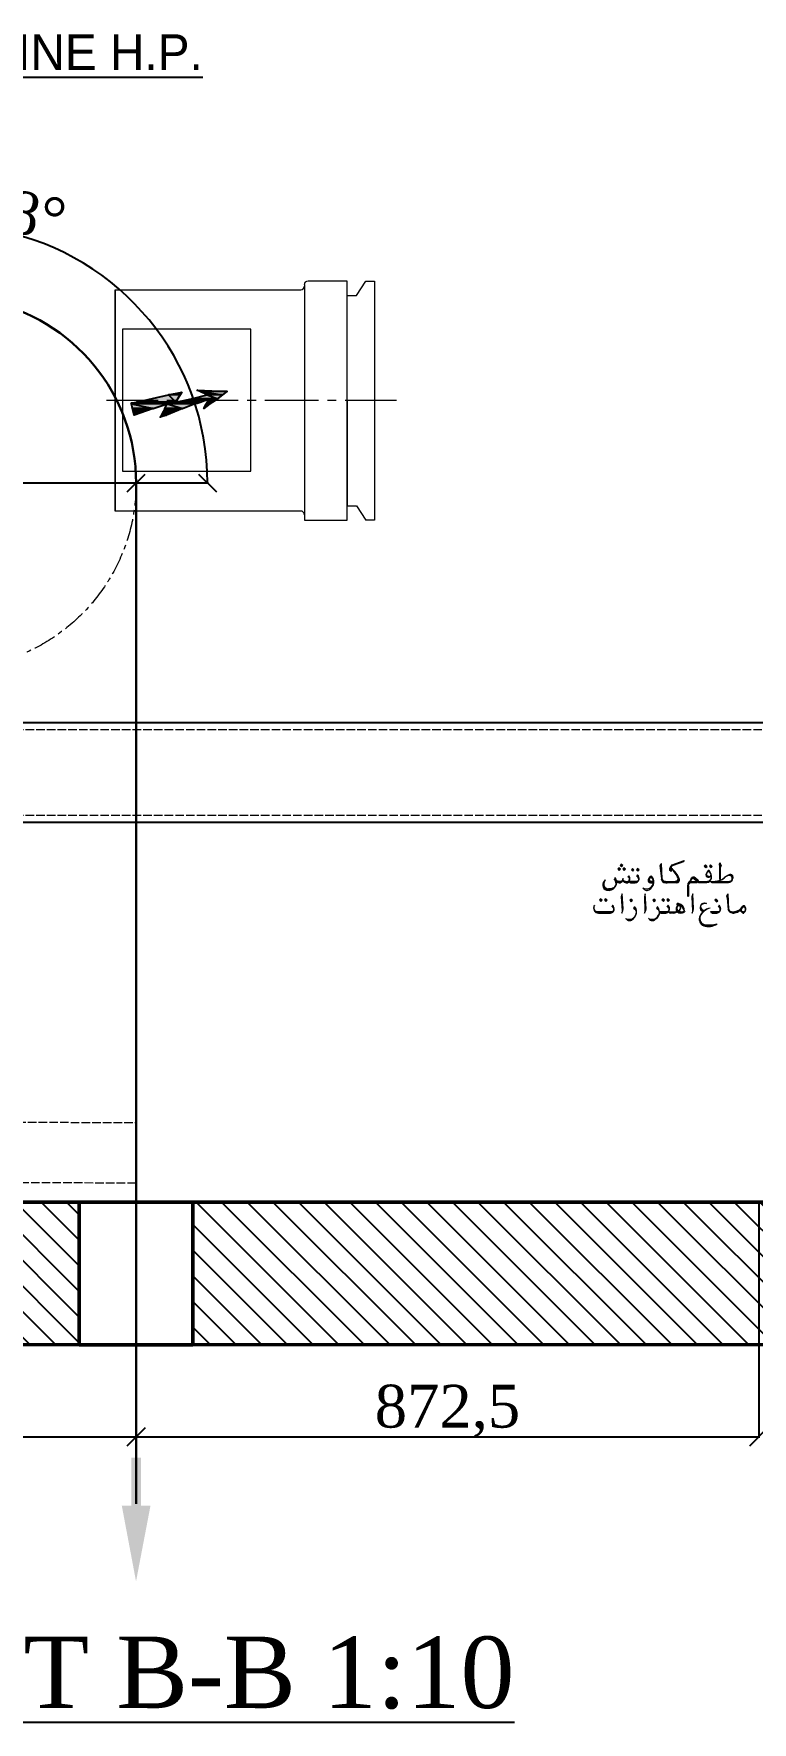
# Model space of a CAD drawing. Header units: millimetres. Extents: x -665 to 20582, y -27797 to 160.
# Drawn here: x 17853 to 18860, y -7194 to -4827 of the extents above; entities that cross this region are included whole.
import ezdxf

# ---------------------------------------------------------------- set-up
doc = ezdxf.new("R2010")
doc.units = ezdxf.units.MM
doc.linetypes.add('$1$ACAD_ISO02W100', pattern=[15, 12, -3])
doc.linetypes.add('$1$CENTER', pattern=[50.8, 31.75, -6.35, 6.35, -6.35])
for name, color, linetype, lineweight in [('$1$CL', 2, '$1$CENTER', 0), ('$1$DL', 8, '$1$ACAD_ISO02W100', 0), ('$1$Wall', 1, 'Continuous', 50)]:
    doc.layers.add(name, color=color, linetype=linetype, lineweight=lineweight)
doc.layers.add('$1$PDF_0', color=7, linetype='Continuous')
doc.styles.add('$1$nassar2', font='cent.shx', dxfattribs={"height": 60})
doc.dimstyles.new('$1$Nassar2', dxfattribs={"dimtxt": 35, "dimasz": 25, "dimexe": 1.25, "dimexo": 0.625, "dimtad": 1, "dimtxsty": '$1$nassar2', "dimblk": '$1$_Oblique', "dimcen": 2.5, "dimadec": 0, "dimazin": 0, "dimtfac": 1, "dimtmove": 0, "dimatfit": 3, "dimldrblk": '$1$_Oblique', "dimfxl": 1, "dimarcsym": 0})

# ---------------------------------------------------------------- blocks, each defined once
blk = doc.blocks.new('$1$_Oblique')
at = {"color": 0, "linetype": 'ByBlock', "lineweight": -2}
blk.add_line((-0.5, -0.5), (0.5, 0.5), dxfattribs=at)
blk = doc.blocks.new('*D51')
at = {"color": 0, "lineweight": -2, "transparency": 16777216}
for p, q in [((17495.6, -5358), (17402.5, -5319.8)), ((17997.2, -5457.1), (18097.9, -5457.1))]:
    blk.add_line(p, q, dxfattribs=at)
blk.add_arc((17736.6, -5457.1), 360, 360, 157.6578, dxfattribs=at)
at = {"layer": 'Defpoints', "color": 0, "transparency": 16777216}
for p in [(17955.5, -5171.3), (17496.1, -5358.3), (17736.6, -5457.1), (17736.6, -5457.1), (17996.6, -5457.1)]:
    blk.add_point(p, dxfattribs=at)
at = {"color": 0, "lineweight": -2, "transparency": 16777216, "xscale": 25, "yscale": 25, "zscale": 25}
for p, rotation in [((17403.6, -5320.3), 247.6578418970512), ((18096.6, -5457.1), 269.9999999999999)]:
    blk.add_blockref('$1$_Oblique', p, dxfattribs=dict(at, rotation=rotation))
at = {"color": 0, "transparency": 16777216, "insert": (17812.3, -5073.9), "char_height": 60, "attachment_point": 5, "rotation": 348.8289, "style": '$1$nassar2'}
blk.add_mtext('158°', dxfattribs=at)
blk = doc.blocks.new('*D52')
at = {"color": 0, "lineweight": -2, "transparency": 16777216}
blk.add_line((17509.1, -5457.1), (17996.6, -5457.1), dxfattribs=at)
at = {"layer": 'Defpoints', "color": 0, "transparency": 16777216}
for p in [(17476.6, -5457.1), (17996.6, -5457.1)]:
    blk.add_point(p, dxfattribs=at)
at = {"color": 0, "lineweight": -2, "transparency": 16777216, "xscale": 25, "yscale": 25, "zscale": 25}
blk.add_blockref('$1$_Oblique', (17996.6, -5457.1), dxfattribs=at)
at = {"color": 0, "transparency": 16777216, "insert": (17606.6, -5424.2), "char_height": 60, "attachment_point": 5, "style": '$1$nassar2'}
blk.add_mtext('∅520', dxfattribs=at)
blk = doc.blocks.new('*D55')
at = {"color": 0, "lineweight": -2, "transparency": 16777216}
for p, q in [((17194.1, -6464.8), (17194.1, -6795.5)), ((17996.6, -6464.8), (17996.6, -6795.5)), ((17194.1, -6794.2), (17996.6, -6794.2))]:
    blk.add_line(p, q, dxfattribs=at)
at = {"layer": 'Defpoints', "color": 0, "transparency": 16777216}
for p in [(17194.1, -6464.2), (17996.6, -6464.2), (17996.6, -6794.2)]:
    blk.add_point(p, dxfattribs=at)
at = {"color": 0, "lineweight": -2, "transparency": 16777216, "xscale": 25, "yscale": 25, "zscale": 25, "rotation": 180}
blk.add_blockref('$1$_Oblique', (17194.1, -6794.2), dxfattribs=at)
at = {"color": 0, "lineweight": -2, "transparency": 16777216, "xscale": 25, "yscale": 25, "zscale": 25}
blk.add_blockref('$1$_Oblique', (17996.6, -6794.2), dxfattribs=at)
at = {"color": 0, "transparency": 16777216, "insert": (17595.4, -6758.2), "char_height": 60, "attachment_point": 5, "style": '$1$nassar2'}
blk.add_mtext('TZ 802,5', dxfattribs=at)
blk = doc.blocks.new('*D56')
at = {"color": 0, "lineweight": -2, "transparency": 16777216}
for p, q in [((17996.6, -6464.8), (17996.6, -6795.5)), ((18869.1, -6464.8), (18869.1, -6795.5)), ((17996.6, -6794.2), (18869.1, -6794.2))]:
    blk.add_line(p, q, dxfattribs=at)
at = {"layer": 'Defpoints', "color": 0, "transparency": 16777216}
for p in [(17996.6, -6464.2), (18869.1, -6464.2), (18869.1, -6794.2)]:
    blk.add_point(p, dxfattribs=at)
at = {"color": 0, "lineweight": -2, "transparency": 16777216, "xscale": 25, "yscale": 25, "zscale": 25, "rotation": 180}
blk.add_blockref('$1$_Oblique', (17996.6, -6794.2), dxfattribs=at)
at = {"color": 0, "lineweight": -2, "transparency": 16777216, "xscale": 25, "yscale": 25, "zscale": 25}
blk.add_blockref('$1$_Oblique', (18869.1, -6794.2), dxfattribs=at)
at = {"color": 0, "transparency": 16777216, "insert": (18432.9, -6758.2), "char_height": 60, "attachment_point": 5, "style": '$1$nassar2'}
blk.add_mtext('872,5', dxfattribs=at)

msp = doc.modelspace()

# ---------------------------------------------------------------- hatches: boundary and pattern name
at = {"true_color": 0x000007}
h = msp.add_hatch(color=7, dxfattribs=at)
h.paths.add_polyline_path([(18086.345, -5343.675), (17997.335, -5343.675), (18082.132, -5345.255)])
h.paths.add_polyline_path([(17997.335, -5343.675), (18082.132, -5345.255), (17989.434, -5345.255)])
h = msp.add_hatch(color=7, dxfattribs=at)
h.paths.add_polyline_path([(18082.132, -5345.255), (17989.434, -5345.255), (18077.918, -5346.308)])
h.paths.add_polyline_path([(17989.434, -5345.255), (18077.918, -5346.308), (17989.961, -5346.308)])
h = msp.add_hatch(color=7, dxfattribs=at)
h.paths.add_polyline_path([(18039.997, -5346.308), (17989.961, -5346.308), (18020.509, -5352.628)])
h.paths.add_polyline_path([(17989.961, -5346.308), (18020.509, -5352.628), (17991.541, -5352.628)])
h = msp.add_hatch(color=7, dxfattribs=at)
h.paths.add_polyline_path([(18058.431, -5333.668), (18042.103, -5333.668), (18052.11, -5343.675)])
h.paths.add_polyline_path([(18042.103, -5333.668), (18052.11, -5343.675), (17997.335, -5343.675)])
h = msp.add_hatch(color=7, dxfattribs=at)
h.paths.add_polyline_path([(18077.918, -5346.308), (18039.997, -5346.308), (18061.591, -5352.628)])
h.paths.add_polyline_path([(18039.997, -5346.308), (18061.591, -5352.628), (18036.836, -5352.628)])
for points in [[(18061.064, -5329.981), (18058.431, -5333.668), (18042.103, -5333.668)], [(18081.605, -5326.821), (18124.267, -5328.927), (18086.345, -5328.927)], [(18098.459, -5338.935), (18111.1, -5338.935), (18100.039, -5346.308)], [(17991.541, -5352.628), (18020.509, -5352.628), (17993.648, -5362.109)], [(18036.836, -5352.628), (18061.591, -5352.628), (18038.943, -5362.109)]]:
    msp.add_hatch(color=7, dxfattribs=at).paths.add_polyline_path(points)
h = msp.add_hatch(color=7, dxfattribs=at)
h.paths.add_polyline_path([(18098.459, -5338.935), (18074.231, -5338.935), (18086.345, -5343.675)])
h.paths.add_polyline_path([(18074.231, -5338.935), (18086.345, -5343.675), (18052.11, -5343.675)])
h = msp.add_hatch(color=7, dxfattribs=at)
h.paths.add_polyline_path([(18117.947, -5333.668), (18096.352, -5333.668), (18111.1, -5338.935)])
h.paths.add_polyline_path([(18096.352, -5333.668), (18111.1, -5338.935), (18074.231, -5338.935)])
h = msp.add_hatch(color=7, dxfattribs=at)
h.paths.add_polyline_path([(18124.267, -5328.927), (18086.345, -5328.927), (18117.947, -5333.668)])
h.paths.add_polyline_path([(18086.345, -5328.927), (18117.947, -5333.668), (18096.352, -5333.668)])
h = msp.add_hatch(color=7, dxfattribs=at)
h.paths.add_polyline_path([(18098.459, -5338.935), (18094.772, -5346.308), (18100.039, -5346.308)])
h.paths.add_polyline_path([(18094.772, -5346.308), (18100.039, -5346.308), (18091.612, -5352.628)])
h = msp.add_hatch(color=7, dxfattribs=at)
h.paths.add_polyline_path([(18036.836, -5352.628), (18032.096, -5362.109), (18038.943, -5362.109)])
h.paths.add_polyline_path([(18032.096, -5362.109), (18038.943, -5362.109), (18030.516, -5364.742)])
at = {"ltscale": 4}
h = msp.add_hatch(dxfattribs=at)
h.set_pattern_fill('ANSI31', color=256, scale=8, angle=90)
h.set_pattern_definition([(135, (90520.285, 20666.604), (-17.960512, -17.960512), [])])
h.paths.add_polyline_path([(17273.913, -6664.804), (17916.958, -6664.804), (17916.958, -6465.03), (17273.913, -6465.03)], is_closed=False)
h = msp.add_hatch(dxfattribs=at)
h.set_pattern_fill('ANSI31', color=256, scale=8, angle=90)
h.set_pattern_definition([(135, (90845.285, 20666.604), (-17.960512, -17.960512), [])])
h.paths.add_polyline_path([(18076.281, -6664.597), (19361.24, -6664.597), (19361.24, -6465.004), (18076.281, -6465.004)], is_closed=False)

# ---------------------------------------------------------------- linework, layer by layer
at = {"layer": '$1$CL', "color": 1, "linetype": 'Continuous', "lineweight": 30}
msp.add_line((17996.619, -6888.063), (17996.619, -5457.12), dxfattribs=at)
at = {"layer": '$1$CL'}
msp.add_circle((17736.619, -5457.12), 260, dxfattribs=at)
at = {"layer": '$1$CL', "color": 1, "linetype": 'Continuous', "lineweight": 30}
msp.add_arc((17736.619, -5457.12), 260, 0, 157.657842, dxfattribs=at)
at = {"layer": '$1$DL'}
for points in [[(16911.556, -5802.636), (19019.489, -5802.636)], [(16911.556, -5923.037), (19019.489, -5922.494)]]:
    msp.add_lwpolyline(points, dxfattribs=at)
msp.add_lwpolyline([(17199.999, -6352.509), (17996.307, -6353.379), (17996.307, -6438.388), (17199.999, -6437.518)], close=True, dxfattribs=at)
at = {"layer": '$1$PDF_0', "lineweight": 18}
for points in [[(18747.824, -5992.502), (18764.756, -5986.454), (18763.849, -5987.966), (18749.336, -5993.106)], [(18668.302, -6010.341), (18666.79, -6012.458)], [(18674.349, -5999.154), (18672.233, -5997.037)], [(18677.675, -5994.316), (18675.559, -5992.199)], [(18681.606, -5999.154), (18679.489, -5997.037)], [(18687.049, -6007.922), (18685.537, -6009.434)], [(18693.398, -6000.363), (18691.584, -5998.247)], [(18699.446, -6006.41), (18698.236, -6007.922)], [(18700.655, -6000.363), (18698.538, -5998.247)], [(18698.841, -6007.318), (18700.05, -6008.829), (18700.957, -6010.644)], [(18716.68, -6010.039), (18717.89, -6009.132), (18718.797, -6009.132), (18720.611, -6011.248)], [(18733.915, -6012.155), (18732.706, -5990.688), (18731.798, -5991.292), (18730.589, -5993.711), (18731.194, -5996.432), (18732.706, -6012.155)], [(18733.31, -6012.458), (18732.101, -5995.223), (18731.496, -5992.502)], [(18745.707, -5997.642), (18746.614, -6001.875), (18744.195, -5999.758)], [(18779.874, -6010.039), (18784.41, -6013.667), (18782.898, -6017.598), (18774.432, -6017.598)], [(18775.944, -6010.644), (18777.153, -6010.039), (18778.06, -6010.341), (18783.2, -6014.574)], [(18795.9, -5995.223), (18793.783, -5993.106)], [(18802.854, -5995.223), (18801.04, -5993.106)], [(18814.344, -5993.409), (18814.344, -6012.458), (18815.553, -6012.458), (18815.553, -5994.618), (18816.158, -5995.223), (18817.065, -5993.106)], [(18698.538, -6015.481), (18687.351, -6015.481)], [(18698.841, -6016.086), (18697.631, -6016.389), (18688.258, -6016.389)], [(18689.467, -6017.598), (18696.12, -6017.598)], [(18721.216, -6016.389), (18716.983, -6016.389), (18715.773, -6015.784), (18714.866, -6013.667)], [(18717.285, -6017.598), (18722.123, -6017.598)], [(18722.123, -6015.481), (18718.494, -6015.481)], [(18737.846, -6015.481), (18752.662, -6015.481)], [(18754.476, -6016.389), (18738.753, -6016.389)], [(18738.753, -6017.598), (18740.869, -6017.598)], [(18754.476, -6017.598), (18739.962, -6017.598)], [(18770.501, -6021.831), (18770.501, -6036.345), (18769.896, -6036.949), (18769.896, -6020.622)], [(18782.596, -6016.389), (18773.827, -6016.389), (18772.013, -6017.296), (18770.501, -6019.11)], [(18783.503, -6015.481), (18796.202, -6015.481)], [(18801.04, -6014.574), (18797.714, -6016.389), (18784.41, -6016.389)], [(18796.202, -6017.598), (18785.619, -6017.598)], [(18801.947, -6015.481), (18828.253, -6015.481)], [(18826.741, -6016.389), (18802.854, -6016.389)], [(18825.531, -6017.598), (18804.064, -6017.598)], [(18827.346, -6054.789), (18826.136, -6033.019), (18825.229, -6033.926), (18824.02, -6036.345), (18824.927, -6038.763), (18826.136, -6054.789)], [(18826.741, -6055.091), (18825.531, -6037.856), (18824.927, -6035.135)], [(18664.069, -6058.719), (18662.859, -6059.022), (18643.811, -6059.022), (18642.299, -6058.719), (18640.787, -6058.115)], [(18663.767, -6058.115), (18642.601, -6058.115)], [(18648.648, -6042.694), (18646.532, -6040.88)], [(18655.905, -6042.694), (18653.789, -6040.88)], [(18664.674, -6048.741), (18663.162, -6050.556)], [(18664.069, -6049.951), (18665.278, -6051.463), (18666.185, -6053.277)], [(18677.978, -6056.301), (18678.28, -6055.091), (18677.071, -6036.042)], [(18691.282, -6043.299), (18689.165, -6041.182)], [(18710.331, -6056.301), (18710.331, -6055.091), (18709.424, -6036.042)], [(18723.635, -6043.299), (18721.518, -6041.182)], [(18741.474, -6058.719), (18740.265, -6059.022), (18730.891, -6059.022)], [(18736.032, -6042.694), (18734.217, -6040.88)], [(18742.079, -6048.741), (18740.869, -6050.556)], [(18743.288, -6042.694), (18741.172, -6040.88)], [(18741.474, -6049.951), (18742.684, -6051.463), (18743.591, -6053.277)], [(18742.986, -6058.115), (18752.662, -6058.115)], [(18754.778, -6058.115), (18752.359, -6059.022), (18744.195, -6059.022)], [(18755.383, -6057.208), (18754.476, -6055.393)], [(18755.383, -6047.532), (18759.314, -6048.741), (18762.337, -6050.858)], [(18764.756, -6058.115), (18763.244, -6059.022), (18758.709, -6059.022), (18756.592, -6058.115)], [(18759.616, -6058.115), (18762.942, -6058.115)], [(18776.548, -6056.301), (18776.851, -6055.091), (18775.944, -6036.042)], [(18812.832, -6058.115), (18801.645, -6058.115)], [(18813.134, -6058.719), (18811.925, -6059.022), (18802.552, -6059.022)], [(18810.716, -6043.299), (18808.599, -6041.485)], [(18813.739, -6048.741), (18812.53, -6050.556)], [(18813.134, -6049.951), (18814.344, -6051.463), (18815.251, -6053.277)], [(18831.276, -6058.115), (18835.207, -6058.115)], [(18846.092, -6052.672), (18842.161, -6057.208)], [(18846.697, -6059.929), (18842.766, -6055.998)], [(18843.673, -6055.998), (18846.697, -6058.719), (18847.604, -6059.324), (18848.813, -6058.719), (18850.325, -6057.208)], [(18850.628, -6053.277), (18849.418, -6051.463), (18848.209, -6050.858), (18846.395, -6052.067)], [(18644.718, -6059.929), (18661.348, -6059.929)], [(18732.101, -6059.929), (18738.753, -6059.929)], [(18750.243, -6059.929), (18745.103, -6059.929)], [(18803.761, -6059.929), (18810.413, -6059.929)], [(18832.486, -6059.929), (18834.3, -6059.929)]]:
    msp.add_lwpolyline(points, dxfattribs=at)
for points in [[(18668.562, -6013.725, 0.10236354), (18675.77, -6015.178, 0.28347809), (18678.514, -6013.443, 0.07863973), (18679.126, -6011.403)], [(18678.888, -6013.992, 0.15747367), (18685.017, -6015.473, 0.86611539), (18685.449, -6009.203)], [(18698.386, -6015.179, 0.53548612), (18700.771, -6011.53, 0.12595079), (18697.871, -6007.801)], [(18706.83, -6024.821, 0.51969524), (18721.626, -6017.512, 0.31492829), (18718.965, -6010.553)], [(18717.318, -6008.306, 0.17324239), (18714.386, -6013.542, 0.4881371), (18717.027, -6017.294)], [(18752.59, -6015.172, 0.41725407), (18756.244, -6011.921, 0.15748651), (18745.437, -5997.375)], [(18775.339, -6011.853), (18773.525, -6014.272), (18775.037, -6010.644, -0.51186379), (18779.7, -6010.037)], [(18774.734, -6015.481), (18782.596, -6015.481), (18777.758, -6011.551, 0.3544211), (18775.228, -6011.911)], [(18801.587, -6003.884, 0.6063276), (18795.957, -6003.884, 0.38592407), (18797.04, -6008.013)], [(18802.767, -6010.826, 0.20473629), (18799.656, -6000.387, 0.43299412), (18797.682, -6000.606)], [(18833.056, -6008.514, 0.47244666), (18828.81, -6006.004, 0.09446494), (18820.514, -6010.774)], [(18651.073, -6021.753, -0.18110539), (18654.074, -6013.249, 0.11021726), (18651.985, -6020.184, 0.21257862), (18653.02, -6023.08)], [(18652.022, -6023.052, 0.23621891), (18658.284, -6026.97, 0.15747958), (18666.367, -6024.483)], [(18666.458, -6024.078, 0.26770238), (18669.208, -6019.127, 0.16534837), (18666.714, -6012.06)], [(18668.321, -6013.872, 0.67714591), (18678.701, -6014.287, 0.27558448), (18683.483, -6017.584, 0.40157223), (18688.228, -6013.724)], [(18661.062, -6059.927, 0.35432667), (18666.344, -6055.865, 0.24409499), (18664.256, -6048.787)], [(18663.614, -6057.812, 0.53548612), (18665.999, -6054.163, 0.12595079), (18663.099, -6050.434)], [(18694.91, -6051.463), (18693.701, -6052.975, -0.33858744), (18697.138, -6060.809)], [(18741.172, -6058.115), (18729.984, -6058.115, -0.26773869), (18723.158, -6069.673)], [(18727.263, -6051.463), (18726.054, -6052.975, -0.33858744), (18729.491, -6060.809)], [(18741.02, -6057.812, 0.53548612), (18743.404, -6054.163, 0.12595079), (18740.504, -6050.434)], [(18765.338, -6057.135, -0.38583965), (18762.035, -6059.929), (18759.314, -6059.929)], [(18789.88, -6046.708, 0.31495142), (18786.97, -6053.568, 0.3621915), (18792.227, -6057.811)], [(18789.741, -6046.58, -0.30708343), (18795.983, -6046.735, 0.20470465), (18788.733, -6048.599)], [(18812.68, -6057.812, 0.53548612), (18815.065, -6054.163, 0.12595079), (18812.164, -6050.434)], [(18842.161, -6055.998), (18839.742, -6058.115), (18837.021, -6059.022), (18832.486, -6059.022, -0.34648821), (18826.442, -6055.002)], [(18842.251, -6057.02, -0.21256689), (18835.509, -6059.929), (18833.393, -6059.929)], [(18848.371, -6059.807, 0.45670162), (18849.014, -6050.041, 0.46473752), (18846.943, -6050.229)]]:
    msp.add_lwpolyline(points, format="xyb", dxfattribs=at)
for points in [[(18675.256, -5998.549), (18673.14, -5996.432), (18671.628, -5997.944), (18673.442, -6000.061)], [(18678.582, -5993.409), (18676.466, -5991.292), (18674.954, -5993.106), (18676.768, -5995.223)], [(18682.211, -5998.549), (18680.094, -5996.432), (18678.582, -5997.944), (18680.699, -6000.061)], [(18694.305, -5999.456), (18692.189, -5997.34), (18690.677, -5999.154), (18692.793, -6001.27)], [(18701.562, -5999.456), (18699.446, -5997.34), (18697.631, -5999.154), (18699.748, -6001.27)], [(18796.807, -5994.618), (18794.69, -5992.502), (18792.876, -5994.014), (18794.993, -5996.13)], [(18803.761, -5994.618), (18801.645, -5992.502), (18800.133, -5994.014), (18802.249, -5996.13)], [(18677.071, -6059.929), (18678.582, -6056.301), (18679.187, -6053.882), (18677.675, -6033.019), (18676.466, -6037.252), (18677.675, -6056.603)], [(18709.121, -6059.929), (18710.935, -6056.301), (18711.238, -6053.882), (18710.028, -6033.019), (18708.819, -6037.252), (18709.726, -6056.603)], [(18775.641, -6059.929), (18777.153, -6056.301), (18777.758, -6053.882), (18776.548, -6033.019), (18775.339, -6037.252), (18776.246, -6056.603)], [(18649.555, -6042.089), (18647.439, -6039.973), (18645.927, -6041.485), (18648.044, -6043.601)], [(18656.51, -6042.089), (18654.696, -6039.973), (18652.881, -6041.485), (18654.998, -6043.601)], [(18692.189, -6042.392), (18690.072, -6040.275), (18688.56, -6042.089), (18690.375, -6044.206)], [(18724.239, -6042.392), (18722.123, -6040.275), (18720.611, -6042.089), (18722.728, -6044.206)], [(18736.939, -6042.089), (18734.822, -6039.973), (18733.31, -6041.485), (18735.427, -6043.601)], [(18744.195, -6042.089), (18742.079, -6039.973), (18740.265, -6041.485), (18742.381, -6043.601)], [(18811.623, -6042.694), (18809.506, -6040.578), (18807.692, -6042.089), (18809.808, -6044.206)]]:
    msp.add_lwpolyline(points, close=True, dxfattribs=at)
for centre, radius, start, end in [((18658.777, -6016.842), 11.339, 255.646426, 35.7367), ((18672.984, -6012.004), 6.203, 343.55445, 6.915975), ((18681.757, -6013.214), 6.803, 20.7816, 44.161749), ((18679.641, -6012.609), 8.919, 353.038951, 34.101361), ((18693.549, -6011.702), 8.013, 348.953469, 43.822964), ((18718.041, -6012.609), 2.57, 126.05757, 276.673314), ((18717.739, -6012.911), 2.57, 67.327691, 122.206881), ((18718.343, -6009.586), 1.361, 46.254429, 133.745571), ((18710.785, -6015.935), 11.337, 352.812372, 40.827856), ((18754.627, -6000.514), 10.734, 131.818581, 176.363478), ((18750.998, -5997.793), 4.989, 114.480482, 172.752627), ((18731.345, -6020.772), 27.968, 16.704108, 57.766179), ((18797.26, -6006.864), 2.268, 170.202434, 253.018624), ((18806.028, -6008.376), 11.036, 136.415502, 170.451997), ((18799.075, -6004.143), 4.687, 224.452065, 311.966444), ((18795.748, -6010.19), 7.106, 272.594288, 353.822003), ((18796.656, -6009.284), 6.198, 266.817707, 5.005144), ((18798.772, -6002.027), 7.71, 252.766668, 299.049929), ((18799.377, -6004.445), 4.082, 236.550549, 320.944658), ((18798.772, -6002.934), 1.664, 20.870184, 150.975368), ((18785.47, -6009.887), 17.384, 4.157943, 20.375507), ((18807.239, -5994.166), 21.315, 272.547742, 308.349254), ((18808.448, -5995.98), 19.199, 269.450426, 312.259811), ((18816.309, -5991.746), 2.57, 125.45744, 214.526044), ((18817.217, -5991.141), 2.873, 172.341905, 247.149088), ((18817.518, -5990.234), 2.569, 168.381182, 258.98567), ((18830.52, -6020.471), 13.758, 105.583986, 132.527322), ((18825.38, -6009.585), 7.71, 269.451086, 9.122392), ((18828.101, -6011.4), 4.082, 12.96812, 105.110331), ((18829.009, -6010.19), 3.477, 48.049656, 113.02265), ((18828.102, -6011.098), 4.081, 269.615532, 10.779779), ((18827.799, -6010.492), 4.687, 343.676805, 41.929371), ((18657.568, -6021.378), 6.803, 182.058765, 255.257517), ((18659.383, -6017.144), 8.921, 223.693879, 266.492273), ((18659.382, -6012.308), 13.454, 266.653361, 300.692489), ((18658.779, -6018.051), 10.733, 355.411188, 36.477075), ((18673.896, -6009.888), 6.501, 233.442738, 303.371366), ((18683.571, -6011.702), 4.988, 232.414436, 327.59056), ((18689.315, -6015.33), 1.964, 179.690553, 270.309447), ((18695.968, -6012.004), 5.292, 268.545502, 346.587878), ((18712.296, -6022.284), 5.896, 204.406018, 299.588892), ((18708.365, -6015.33), 14.06, 299.768681, 351.216612), ((18738.299, -6011.4), 5.896, 186.108406, 272.066302), ((18738.601, -6010.493), 5.896, 198.548463, 274.990855), ((18738.299, -6010.492), 4.989, 198.093756, 274.526109), ((18739.81, -6015.33), 1.964, 179.690553, 270.309447), ((18753.72, -6012.912), 3.477, 277.753804, 23.290107), ((18754.324, -6013.818), 3.78, 270.042868, 17.021568), ((18774.885, -6020.471), 5.292, 92.412247, 179.927671), ((18774.886, -6021.983), 4.687, 99.649567, 176.073555), ((18785.467, -6015.33), 1.964, 179.690553, 270.309447), ((18803.911, -6015.33), 1.964, 179.690553, 270.309447), ((18825.985, -6008.981), 7.407, 273.184125, 303.682961), ((18643.054, -6052.521), 5.291, 139.72409, 261.981691), ((18644.264, -6053.428), 6.501, 140.868004, 272.267113), ((18684.177, -6057.964), 13.455, 299.513519, 359.468504), ((18689.619, -6058.568), 8.012, 10.799203, 51.862075), ((18688.106, -6057.964), 9.828, 359.243422, 45.519045), ((18721.67, -6058.568), 8.012, 10.799203, 51.862075), ((18720.157, -6057.964), 9.828, 359.243422, 45.519045), ((18731.949, -6057.964), 1.964, 179.690553, 270.309447), ((18738.602, -6054.637), 5.292, 268.545502, 346.587878), ((18736.182, -6054.335), 8.013, 348.953469, 43.822964), ((18744.95, -6057.964), 1.964, 179.690553, 270.309447), ((18749.487, -6048.288), 11.641, 272.87384, 334.505489), ((18752.813, -6050.405), 7.408, 269.724161, 342.928375), ((18759.163, -6054.033), 5.897, 129.701519, 268.575124), ((18754.627, -6059.173), 10.432, 23.001147, 91.283939), ((18756.139, -6047.986), 1.663, 68.224866, 195.75439), ((18759.162, -6053.126), 4.686, 158.844128, 274.304629), ((18757.046, -6052.219), 2.57, 350.657862, 161.262085), ((18757.046, -6052.219), 2.873, 337.996084, 124.026601), ((18754.022, -6057.359), 11.036, 0.57736, 77.013302), ((18762.79, -6055.846), 1.967, 272.546447, 27.976679), ((18804.517, -6072.477), 19.805, 99.909296, 159.856755), ((18806.634, -6074.594), 22.224, 104.447795, 152.456754), ((18792.725, -6051.312), 5.594, 190.743261, 268.787777), ((18790.609, -6051.009), 3.175, 130.164071, 203.350697), ((18793.632, -6049.497), 6.502, 206.299654, 276.21852), ((18803.609, -6057.964), 1.964, 179.690553, 270.309447), ((18810.262, -6054.637), 5.292, 268.545502, 346.587878), ((18807.843, -6054.335), 8.013, 348.953469, 43.822964), ((18832.032, -6053.731), 5.896, 186.108406, 272.066302), ((18831.73, -6053.126), 4.989, 198.093756, 274.526109), ((18833.241, -6057.964), 1.964, 179.690553, 270.309447), ((18833.846, -6043.147), 14.665, 275.169844, 331.737332), ((18848.057, -6054.033), 4.082, 185.9734, 264.0266), ((18847.755, -6054.335), 2.872, 11.221956, 133.47208), ((18847.755, -6054.94), 2.872, 268.686521, 18.540836), ((18687.502, -6058.568), 10.13, 241.117333, 346.658038), ((18688.107, -6064.615), 5.896, 204.406018, 299.588892), ((18688.107, -6062.8), 6.804, 240.899812, 290.626951), ((18685.686, -6057.053), 12.854, 291.528444, 311.325484), ((18719.553, -6058.568), 10.13, 241.117333, 346.658038), ((18720.158, -6064.615), 5.896, 204.406018, 299.588892), ((18720.158, -6062.8), 6.804, 240.899812, 290.626951), ((18717.737, -6057.053), 12.854, 291.528444, 311.325484), ((18794.843, -6068.849), 9.223, 159.661218, 250.269387), ((18795.447, -6067.639), 8.921, 157.518385, 257.184263), ((18799.377, -6053.127), 24.642, 247.483078, 286.793781), ((18798.772, -6058.266), 20.712, 250.076456, 304.947042), ((18799.377, -6034.075), 42.484, 261.761078, 285.138852), ((18847.453, -6058.871), 1.36, 219.123005, 308.196612)]:
    msp.add_arc(centre, radius, start, end, dxfattribs=at)
at = {"layer": '$1$PDF_0', "transparency": 33554559}
for points in [[(18003.292, -6823.361), (17989.946, -6823.361), (18003.292, -6957.539)], [(17989.946, -6823.361), (18003.292, -6957.539), (17989.946, -6957.539)], [(18016.758, -6890.485), (17996.5, -6996.78), (17976.481, -6890.485)]]:
    msp.add_solid(points, dxfattribs=at)
at = {"layer": '$1$Wall'}
for points in [[(19289.376, -6465.03), (16498.988, -6465.03)], [(16433.364, -6664.997), (19354.92, -6664.519), (19354.92, -6664.519)]]:
    msp.add_lwpolyline(points, dxfattribs=at)
msp.add_lwpolyline([(17916.958, -6465.008), (18076.281, -6465.008), (18076.281, -6664.962), (17916.958, -6664.962)], close=True, dxfattribs=at)
for p, q in [((17059.139, -6465.03), (18779.144, -6465.03)), ((16433.364, -6664.519), (18797.502, -6664.519))]:
    msp.add_line(p, q)
at = {"color": 7, "linetype": 'Continuous', "lineweight": 20, "true_color": 0x000007}
for points in [[(18232.765, -5178.821), (18232.765, -5181.455), (18232.765, -5181.455)], [(18232.765, -5181.455), (18232.765, -5501.681), (18232.765, -5501.681)], [(18292.281, -5174.081), (18237.505, -5174.081), (18237.505, -5174.081)], [(18292.281, -5509.055), (18292.281, -5174.081), (18292.281, -5174.081)], [(18305.448, -5194.095), (18318.615, -5174.081), (18318.615, -5174.081)], [(18318.615, -5174.081), (18330.729, -5174.081), (18330.729, -5509.055), (18318.615, -5509.055)], [(17967.314, -5186.195), (18227.498, -5186.195), (18227.498, -5186.195)], [(18292.281, -5341.568), (18292.281, -5194.095), (18292.281, -5194.095)], [(18292.281, -5194.095), (18305.448, -5194.095), (18305.448, -5194.095)], [(17977.321, -5241.497), (17977.321, -5440.586), (17977.321, -5440.586)], [(18157.448, -5241.497), (17977.321, -5241.497), (17977.321, -5241.497)], [(18157.448, -5440.586), (18157.448, -5241.497), (18157.448, -5241.497)], [(18027.356, -5341.568), (17955.2, -5341.568), (17955.2, -5341.568)], [(17989.434, -5345.255), (18061.064, -5329.981), (18061.064, -5329.981)], [(18030.516, -5364.742), (18039.997, -5346.308), (17993.648, -5362.109), (17989.434, -5345.255)], [(18098.459, -5338.935), (18030.516, -5364.742), (18030.516, -5364.742)], [(18052.637, -5341.568), (18039.47, -5341.568), (18039.47, -5341.568)], [(18061.064, -5329.981), (18052.11, -5343.675), (18096.352, -5333.668), (18081.605, -5326.821)], [(18139.541, -5341.568), (18064.751, -5341.568), (18064.751, -5341.568)], [(18081.605, -5326.821), (18124.267, -5328.927), (18091.612, -5352.628)], [(18091.612, -5352.628), (18098.459, -5338.935), (18098.459, -5338.935)], [(18164.822, -5341.568), (18152.181, -5341.568), (18152.181, -5341.568)], [(18252.252, -5341.568), (18176.936, -5341.568), (18176.936, -5341.568)], [(18277.007, -5341.568), (18264.893, -5341.568), (18264.893, -5341.568)], [(18361.277, -5341.568), (18289.647, -5341.568), (18289.647, -5341.568)], [(18292.281, -5341.568), (18292.281, -5489.041), (18292.281, -5489.041)], [(17977.321, -5440.586), (18157.448, -5440.586), (18157.448, -5440.586)], [(17857.231, -5456.913), (17907.266, -5456.913), (17907.266, -5456.913)], [(17917.274, -5456.913), (17927.281, -5456.913), (17927.281, -5456.913)], [(17937.288, -5456.913), (17987.323, -5456.913), (17987.323, -5456.913)], [(17997.33, -5456.913), (18007.337, -5456.913), (18007.337, -5456.913)], [(18012.725, -5456.913), (18091.728, -5456.913), (18091.728, -5456.913)], [(18017.344, -5456.913), (18048.946, -5456.913), (18048.946, -5456.913)], [(18292.281, -5489.041), (18305.448, -5489.041), (18305.448, -5489.041)], [(18305.448, -5489.041), (18318.615, -5509.055), (18318.615, -5509.055)], [(18227.498, -5496.415), (17967.314, -5496.415), (17967.314, -5496.415)], [(18232.765, -5501.681), (18232.765, -5509.055), (18232.765, -5509.055)], [(18232.765, -5509.055), (18292.281, -5509.055), (18292.281, -5509.055)]]:
    msp.add_lwpolyline(points, dxfattribs=at)
msp.add_lwpolyline([(17967.314, -5186.195), (17967.314, -5496.415)], close=True, dxfattribs=at)
at = {"color": 7, "linetype": 'Continuous', "lineweight": -2, "true_color": 0x000007}
for points in [[(17997.335, -5343.675), (18082.132, -5345.255), (17989.434, -5345.255)], [(18082.132, -5345.255), (17989.434, -5345.255), (18077.918, -5346.308)], [(17989.434, -5345.255), (18077.918, -5346.308), (17989.961, -5346.308)], [(18039.997, -5346.308), (17989.961, -5346.308), (18020.509, -5352.628)], [(17989.961, -5346.308), (18020.509, -5352.628), (17991.541, -5352.628)], [(18042.103, -5333.668), (18052.11, -5343.675), (17997.335, -5343.675)], [(18086.345, -5343.675), (17997.335, -5343.675), (18082.132, -5345.255)], [(18039.997, -5346.308), (18061.591, -5352.628), (18036.836, -5352.628)], [(18077.918, -5346.308), (18039.997, -5346.308), (18061.591, -5352.628)], [(18061.064, -5329.981), (18058.431, -5333.668), (18042.103, -5333.668)], [(18058.431, -5333.668), (18042.103, -5333.668), (18052.11, -5343.675)], [(18074.231, -5338.935), (18086.345, -5343.675), (18052.11, -5343.675)], [(18096.352, -5333.668), (18111.1, -5338.935), (18074.231, -5338.935)], [(18098.459, -5338.935), (18074.231, -5338.935), (18086.345, -5343.675)], [(18081.605, -5326.821), (18124.267, -5328.927), (18086.345, -5328.927)], [(18124.267, -5328.927), (18086.345, -5328.927), (18117.947, -5333.668)], [(18086.345, -5328.927), (18117.947, -5333.668), (18096.352, -5333.668)], [(18094.772, -5346.308), (18100.039, -5346.308), (18091.612, -5352.628)], [(18098.459, -5338.935), (18094.772, -5346.308), (18100.039, -5346.308)], [(18117.947, -5333.668), (18096.352, -5333.668), (18111.1, -5338.935)], [(18098.459, -5338.935), (18111.1, -5338.935), (18100.039, -5346.308)], [(17991.541, -5352.628), (18020.509, -5352.628), (17993.648, -5362.109)], [(18032.096, -5362.109), (18038.943, -5362.109), (18030.516, -5364.742)], [(18036.836, -5352.628), (18032.096, -5362.109), (18038.943, -5362.109)], [(18036.836, -5352.628), (18061.591, -5352.628), (18038.943, -5362.109)]]:
    msp.add_lwpolyline(points, close=True, dxfattribs=at)
for points in [[(16911.556, -5932.636), (19019.489, -5932.636), (19019.489, -5792.636)], [(16911.556, -5792.636), (19019.489, -5792.636)]]:
    msp.add_lwpolyline(points)
at = {"color": 7, "linetype": 'Continuous', "lineweight": 20, "true_color": 0x000007}
for points in [[(18227.498, -5186.195), (18230.131, -5186.195), (18232.238, -5184.088), (18232.238, -5181.455)], [(18237.505, -5174.081), (18234.345, -5174.081), (18232.238, -5176.188), (18232.238, -5178.821)], [(18232.238, -5501.155), (18232.238, -5498.521), (18230.131, -5496.415), (18227.498, -5496.415)]]:
    msp.add_open_spline(points, degree=3, dxfattribs=at)

# ---------------------------------------------------------------- texts
at = {"ltscale": 4, "insert": (17265.25, -4828.171), "char_height": 50, "attachment_point": 1}
msp.add_mtext_dynamic_manual_height_columns('{\\Fcadnw-1|c0;\\LGEAR BOX MACHINE H.P.}', width=2211.04972, gutter_width=200, heights=[111.151], dxfattribs=at)
at = {"transparency": 33554666, "insert": (17414.849, -7074.162), "char_height": 100, "attachment_point": 1}
msp.add_mtext_dynamic_manual_height_columns('{\\Fcent|c0;\\L\\C6;SEC AT B-B 1:10}', width=1469.98149, gutter_width=12.5, heights=[145.389], dxfattribs=at)

# ---------------------------------------------------------------- dimensions: what is measured, and where the dimension line sits
dim = msp.add_angular_dim_2l(base=(17955.511, -5171.312), line1=((17736.619, -5457.12), (17996.619, -5457.12)), line2=((17736.619, -5457.12), (17496.137, -5358.284)), dimstyle='$1$Nassar2')
dim.commit()
dim.dimension.update_dxf_attribs({"geometry": '*D51', "text_midpoint": (17806.365, -5103.941), "dimtype": 162})
dim = msp.add_diameter_dim_2p(p1=(17476.619, -5457.12), p2=(17996.619, -5457.12), dimstyle='$1$Nassar2')
dim.commit()
dim.dimension.update_dxf_attribs({"geometry": '*D52', "text_midpoint": (17606.619, -5457.12), "dimtype": 163})
dim = msp.add_linear_dim(base=(17996.619, -6794.211), p1=(17194.119, -6464.211), p2=(17996.619, -6464.211), text='TZ <>', dimstyle='$1$Nassar2')
dim.commit()
dim.dimension.update_dxf_attribs({"geometry": '*D55', "text_midpoint": (17595.369, -6794.211), "dimtype": 160})
dim = msp.add_linear_dim(base=(18869.119, -6794.211), p1=(17996.619, -6464.211), p2=(18869.119, -6464.211), dimstyle='$1$Nassar2')
dim.commit()
dim.dimension.update_dxf_attribs({"geometry": '*D56', "text_midpoint": (18432.869, -6794.211), "dimtype": 160})

doc.saveas('drawing.dxf')
